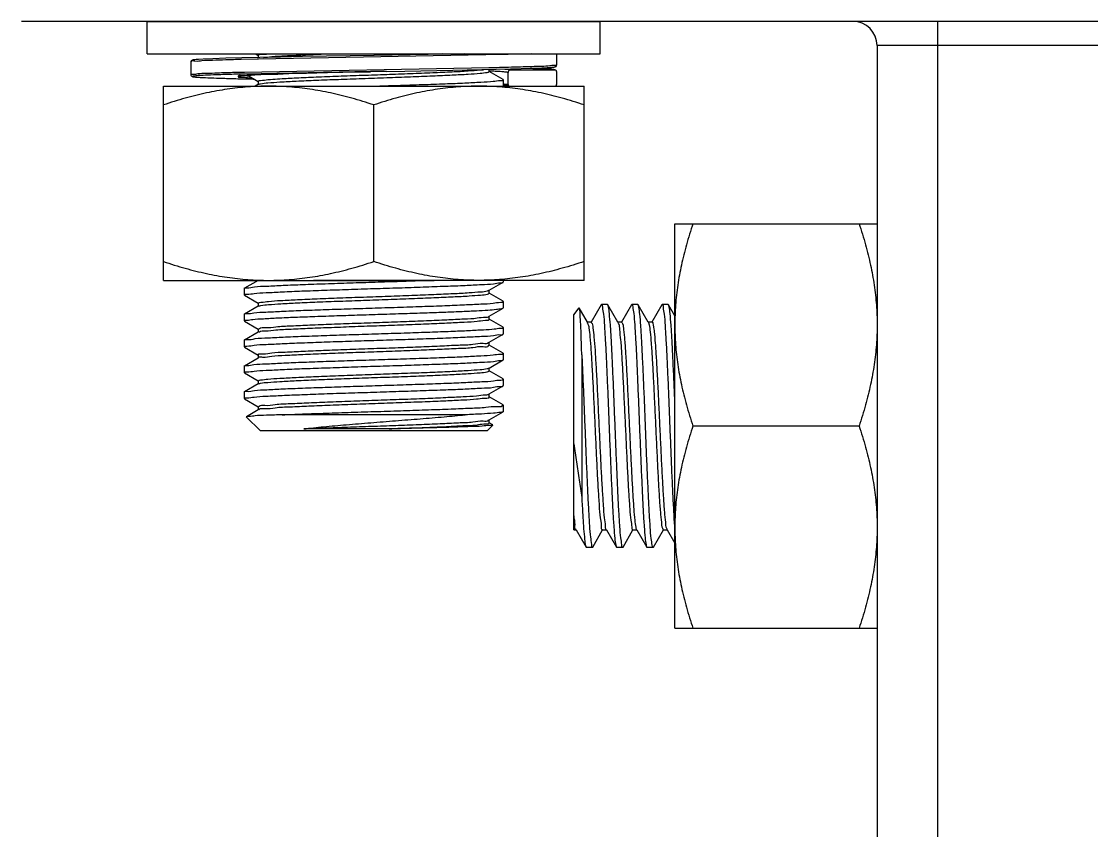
# Model space of a CAD drawing. Extents: x 69728788 to 150676229, y 20327566 to 43663798.
# Drawn here: x 75466053 to 75466299.9, y 20765298.9 to 20765485.5 of the extents above; entities that cross this region are included whole.
import ezdxf

# ---------------------------------------------------------------- set-up
doc = ezdxf.new("R2010")
doc.units = 0
doc.header["$LTSCALE"] = 1000
doc.header["$MEASUREMENT"] = 0
doc.layers.get('0').update_dxf_attribs({"linetype": 'CONTINUOUS'})
doc.layers.add('02___PRT_ALL_AXES', color=7, linetype='CONTINUOUS')
doc.layers.add('03___PRT_ALL_CURVES', color=7, linetype='CONTINUOUS')

msp = doc.modelspace()

# ---------------------------------------------------------------- linework, layer by layer
at = {"color": 0, "linetype": 'Continuous'}
for p, q in [((75466695.12, 20765485.54), (75466052.99, 20765485.54)), ((75466264.39, 20765112.2), (75466264.39, 20765485.54)), ((75466250.39, 20765479.94), (75466250.39, 20765117.8)), ((75466497.72, 20765479.94), (75466250.39, 20765479.94)), ((75466107.37, 20765476.83), (75466103.67, 20765476.74)), ((75466106.94, 20765478.07), (75466107.62, 20765477.67)), ((75466107.63, 20765476.83), (75466107.37, 20765476.83)), ((75466107.63, 20765477.7), (75466107.63, 20765477.2)), ((75466164.09, 20765477.88), (75466107.69, 20765476.84)), ((75466134.35, 20765477.7), (75466117.85, 20765477.41)), ((75466134.35, 20765477.7), (75466134.27, 20765477.7)), ((75466155.16, 20765478.07), (75466134.35, 20765477.7)), ((75466137.96, 20765477.78), (75466134.35, 20765477.7)), ((75466137, 20765477.76), (75466134.35, 20765477.7)), ((75466150.04, 20765478.07), (75466137, 20765477.76)), ((75466145.17, 20765477.95), (75466137.96, 20765477.78)), ((75466150.03, 20765478.07), (75466145.17, 20765477.95)), ((75466164.14, 20765477.88), (75466164.09, 20765477.88)), ((75466164.24, 20765477.89), (75466164.14, 20765477.88)), ((75466165.25, 20765477.91), (75466164.24, 20765477.89)), ((75466170.75, 20765478.07), (75466165.25, 20765477.91)), ((75466176.45, 20765478.07), (75466176.45, 20765475.46)), ((75466092.08, 20765476.2), (75466092.08, 20765473.22)), ((75466160.84, 20765474.82), (75466104.44, 20765473.78)), ((75466133.49, 20765473.95), (75466104.68, 20765473.4)), ((75466123.56, 20765473.71), (75466130.65, 20765473.88)), ((75466130.65, 20765473.88), (75466133.49, 20765473.94)), ((75466134.27, 20765473.96), (75466133.49, 20765473.94)), ((75466134.27, 20765473.96), (75466133.49, 20765473.95)), ((75466137.21, 20765474.01), (75466134.27, 20765473.96)), ((75466137.21, 20765474.01), (75466141.45, 20765474.09)), ((75466141.45, 20765474.09), (75466152.52, 20765474.28)), ((75466152.52, 20765474.28), (75466165.81, 20765474.57)), ((75466160.9, 20765474.82), (75466160.84, 20765474.82)), ((75466161.16, 20765474.83), (75466160.9, 20765474.82)), ((75466160.9, 20765473.96), (75466160.9, 20765474.45)), ((75466164.09, 20765472.15), (75466160.91, 20765473.98)), ((75466165.81, 20765474.57), (75466168.29, 20765474.64)), ((75466165.81, 20765474.34), (75466176.08, 20765474.34)), ((75466168.29, 20765474.64), (75466170.78, 20765474.72)), ((75466170.78, 20765474.72), (75466172.22, 20765474.77)), ((75466172.22, 20765474.77), (75466173.01, 20765474.81)), ((75466173.01, 20765474.81), (75466173.68, 20765474.84)), ((75466173.68, 20765474.84), (75466174.24, 20765474.87)), ((75466174.24, 20765474.87), (75466174.71, 20765474.9)), ((75466176.45, 20765473.96), (75466176.45, 20765473.97)), ((75466176.45, 20765473.96), (75466176.45, 20765470.98)), ((75466095.18, 20765472.58), (75466095.99, 20765472.55)), ((75466095.99, 20765472.55), (75466096.93, 20765472.51)), ((75466096.93, 20765472.51), (75466098.64, 20765472.45)), ((75466098.64, 20765472.45), (75466101.59, 20765472.36)), ((75466101.59, 20765472.36), (75466106.69, 20765472.24)), ((75466104.44, 20765473.78), (75466104.39, 20765473.77)), ((75466104.45, 20765473.4), (75466104.4, 20765473.4)), ((75466104.68, 20765473.4), (75466104.45, 20765473.4)), ((75466105.09, 20765473.11), (75466104.49, 20765473.01)), ((75466104.73, 20765473.09), (75466105.31, 20765473.12)), ((75466105.17, 20765473.12), (75466105.09, 20765473.11)), ((75466105.17, 20765473.11), (75466107.62, 20765471.7)), ((75466105.31, 20765473.12), (75466106, 20765473.16)), ((75466106, 20765473.16), (75466106.8, 20765473.2)), ((75466106.8, 20765473.2), (75466108.23, 20765473.26)), ((75466107.63, 20765471.72), (75466107.63, 20765471.03)), ((75466108.23, 20765473.26), (75466109.99, 20765473.33)), ((75466109.99, 20765473.33), (75466112.13, 20765473.4)), ((75466112.13, 20765473.4), (75466114.67, 20765473.48)), ((75466114.67, 20765473.48), (75466118.72, 20765473.59)), ((75466118.72, 20765473.59), (75466123.56, 20765473.71)), ((75466164.13, 20765472.1), (75466164.09, 20765472.15)), ((75466165.25, 20765470.98), (75466165.25, 20765473.78)), ((75466107.68, 20765471.03), (75466106.94, 20765470.6)), ((75466107.69, 20765471.02), (75466107.81, 20765471.07)), ((75466164.13, 20765470.82), (75466164.54, 20765470.79)), ((75466165.25, 20765470.98), (75466165.25, 20765470.96)), ((75466165.25, 20765470.96), (75466165.36, 20765470.71)), ((75466165.36, 20765470.71), (75466165.41, 20765470.67)), ((75466165.41, 20765470.67), (75466165.63, 20765470.6)), ((75466107.63, 20765425.8), (75466104.44, 20765423.96)), ((75466160.9, 20765423.5), (75466164.09, 20765425.35)), ((75466164.09, 20765425.35), (75466164.13, 20765425.4)), ((75466104.4, 20765423.91), (75466104.44, 20765423.96)), ((75466104.44, 20765422.36), (75466107.62, 20765420.52)), ((75466160.49, 20765423.37), (75466160.82, 20765423.51)), ((75466160.85, 20765423.47), (75466160.9, 20765423.5)), ((75466160.9, 20765422.79), (75466160.9, 20765423.47)), ((75466164.09, 20765420.97), (75466160.91, 20765422.81)), ((75466107.63, 20765419.83), (75466104.44, 20765417.99)), ((75466107.63, 20765420.55), (75466107.63, 20765419.86)), ((75466107.68, 20765419.86), (75466107.63, 20765419.83)), ((75466107.69, 20765419.85), (75466107.8, 20765419.9)), ((75466164.13, 20765420.92), (75466164.09, 20765420.97)), ((75466186.73, 20765420.14), (75466184.44, 20765416.18)), ((75466186.73, 20765420.14), (75466186.8, 20765420.2)), ((75466188.28, 20765420.14), (75466188.2, 20765420.2)), ((75466190.58, 20765416.16), (75466188.28, 20765420.14)), ((75466193.73, 20765420.14), (75466191.44, 20765416.18)), ((75466193.73, 20765420.14), (75466193.8, 20765420.2)), ((75466195.28, 20765420.14), (75466195.2, 20765420.2)), ((75466197.58, 20765416.16), (75466195.28, 20765420.14)), ((75466200.73, 20765420.14), (75466198.44, 20765416.18)), ((75466200.73, 20765420.14), (75466200.8, 20765420.2)), ((75466202.28, 20765420.14), (75466202.2, 20765420.2)), ((75466203.72, 20765417.65), (75466202.28, 20765420.14)), ((75466104.4, 20765417.93), (75466104.44, 20765417.99)), ((75466160.85, 20765417.5), (75466160.9, 20765417.53)), ((75466160.9, 20765417.53), (75466164.09, 20765419.37)), ((75466160.9, 20765416.81), (75466160.9, 20765417.5)), ((75466164.09, 20765419.37), (75466164.13, 20765419.43)), ((75466180.39, 20765417.87), (75466181.64, 20765419.44)), ((75466180.39, 20765368.24), (75466180.39, 20765417.87)), ((75466181.69, 20765419.43), (75466181.64, 20765419.44)), ((75466183.58, 20765416.16), (75466181.69, 20765419.43)), ((75466104.44, 20765416.39), (75466107.62, 20765414.55)), ((75466107.63, 20765414.57), (75466107.63, 20765413.88)), ((75466164.09, 20765415), (75466160.91, 20765416.83)), ((75466164.13, 20765414.95), (75466164.09, 20765415)), ((75466183.53, 20765416.01), (75466183.57, 20765415.94)), ((75466183.63, 20765416.08), (75466183.58, 20765416.16)), ((75466184.47, 20765416.16), (75466183.63, 20765416.16)), ((75466190.63, 20765416.08), (75466190.58, 20765416.16)), ((75466191.47, 20765416.16), (75466190.63, 20765416.16)), ((75466197.63, 20765416.08), (75466197.58, 20765416.16)), ((75466198.47, 20765416.16), (75466197.63, 20765416.16)), ((75466107.63, 20765413.86), (75466104.44, 20765412.01)), ((75466107.68, 20765413.88), (75466107.63, 20765413.86)), ((75466160.9, 20765411.56), (75466164.09, 20765413.4)), ((75466164.09, 20765413.4), (75466164.13, 20765413.45)), ((75466104.4, 20765411.96), (75466104.44, 20765412.01)), ((75466104.44, 20765410.41), (75466107.62, 20765408.58)), ((75466160.73, 20765411.48), (75466160.75, 20765411.55)), ((75466160.85, 20765411.53), (75466160.9, 20765411.56)), ((75466160.9, 20765410.84), (75466160.9, 20765411.53)), ((75466164.09, 20765409.03), (75466160.91, 20765410.86)), ((75466107.63, 20765407.88), (75466104.44, 20765406.04)), ((75466107.63, 20765408.6), (75466107.63, 20765407.91)), ((75466107.68, 20765407.91), (75466107.63, 20765407.88)), ((75466107.68, 20765407.91), (75466107.68, 20765407.97)), ((75466160.9, 20765405.58), (75466164.09, 20765407.43)), ((75466164.13, 20765408.97), (75466164.09, 20765409.03)), ((75466164.09, 20765407.43), (75466164.13, 20765407.48)), ((75466182.25, 20765408.65), (75466182.25, 20765375.74)), ((75466104.4, 20765405.99), (75466104.44, 20765406.04)), ((75466160.71, 20765405.53), (75466160.83, 20765405.58)), ((75466160.85, 20765405.55), (75466160.9, 20765405.58)), ((75466160.9, 20765404.87), (75466160.9, 20765405.55)), ((75466164.09, 20765403.05), (75466160.91, 20765404.89)), ((75466104.44, 20765404.44), (75466107.62, 20765402.6)), ((75466107.63, 20765402.63), (75466107.63, 20765401.94)), ((75466164.13, 20765403), (75466164.09, 20765403.05)), ((75466104.4, 20765400.01), (75466104.44, 20765400.07)), ((75466107.63, 20765401.91), (75466104.44, 20765400.07)), ((75466107.68, 20765401.94), (75466107.63, 20765401.91)), ((75466107.69, 20765401.92), (75466107.81, 20765401.97)), ((75466160.9, 20765399.61), (75466164.09, 20765401.45)), ((75466164.09, 20765401.45), (75466164.13, 20765401.51)), ((75466104.44, 20765398.47), (75466107.62, 20765396.63)), ((75466160.78, 20765399.48), (75466160.87, 20765399.59)), ((75466160.85, 20765399.58), (75466160.9, 20765399.61)), ((75466160.9, 20765398.89), (75466160.9, 20765399.58)), ((75466164.09, 20765397.08), (75466160.91, 20765398.91)), ((75466107.63, 20765395.94), (75466104.88, 20765394.35)), ((75466107.63, 20765396.65), (75466107.63, 20765395.96)), ((75466107.68, 20765395.96), (75466107.63, 20765395.94)), ((75466107.77, 20765395.92), (75466107.84, 20765396.02)), ((75466155.39, 20765394.79), (75466113.16, 20765394.79)), ((75466160.9, 20765393.64), (75466164.09, 20765395.48)), ((75466164.13, 20765397.03), (75466164.09, 20765397.08)), ((75466164.13, 20765395.53), (75466164.09, 20765395.48)), ((75466104.88, 20765394.35), (75466104.87, 20765394.31)), ((75466108.13, 20765391.05), (75466104.87, 20765394.31)), ((75466160.4, 20765391.05), (75466161.76, 20765392.42)), ((75466160.85, 20765393.61), (75466160.9, 20765393.64)), ((75466160.9, 20765392.92), (75466160.9, 20765393.61)), ((75466161.75, 20765392.46), (75466160.91, 20765392.94)), ((75466160.4, 20765391.05), (75466108.13, 20765391.05)), ((75466137.82, 20765391.55), (75466118.11, 20765391.55)), ((75466180.39, 20765368.24), (75466180.88, 20765368.24)), ((75466180.88, 20765368.32), (75466180.93, 20765368.24)), ((75466180.93, 20765368.24), (75466183.23, 20765364.27)), ((75466184.78, 20765364.27), (75466187.07, 20765368.22)), ((75466187.04, 20765368.24), (75466187.88, 20765368.24)), ((75466187.88, 20765368.32), (75466187.93, 20765368.24)), ((75466187.93, 20765368.24), (75466190.23, 20765364.27)), ((75466191.78, 20765364.27), (75466194.07, 20765368.22)), ((75466194.04, 20765368.24), (75466194.88, 20765368.24)), ((75466194.88, 20765368.32), (75466194.93, 20765368.24)), ((75466194.93, 20765368.24), (75466197.23, 20765364.27)), ((75466198.78, 20765364.27), (75466201.07, 20765368.22)), ((75466201.04, 20765368.24), (75466201.88, 20765368.24)), ((75466201.88, 20765368.32), (75466201.93, 20765368.24)), ((75466201.93, 20765368.24), (75466203.72, 20765365.14)), ((75466203.65, 20765368.86), (75466203.72, 20765368.06)), ((75466183.23, 20765364.27), (75466183.3, 20765364.2)), ((75466184.7, 20765364.2), (75466184.78, 20765364.27)), ((75466190.23, 20765364.27), (75466190.3, 20765364.2)), ((75466191.78, 20765364.27), (75466191.7, 20765364.2)), ((75466197.23, 20765364.27), (75466197.3, 20765364.2)), ((75466198.78, 20765364.27), (75466198.7, 20765364.2))]:
    msp.add_line(p, q, dxfattribs=at)
for points in [[(75466108.02, 20765477.21), (75466103.8, 20765477.11), (75466100.15, 20765477.02), (75466097.15, 20765476.92), (75466094.89, 20765476.82), (75466093.82, 20765476.76), (75466093.29, 20765476.72), (75466092.97, 20765476.69), (75466092.76, 20765476.67), (75466092.62, 20765476.64), (75466092.51, 20765476.62), (75466092.43, 20765476.6), (75466092.35, 20765476.58), (75466092.27, 20765476.54), (75466092.16, 20765476.44), (75466092.08, 20765476.23), (75466092.08, 20765476.2)], [(75466117.85, 20765477.41), (75466112.74, 20765477.31), (75466108.02, 20765477.21)], [(75466175.83, 20765474.42), (75466175.27, 20765474.48), (75466174.3, 20765474.54), (75466172.56, 20765474.63), (75466170.45, 20765474.71)], [(75466174.71, 20765474.9), (75466174.91, 20765474.91), (75466175.09, 20765474.93), (75466175.26, 20765474.94), (75466175.41, 20765474.95), (75466175.54, 20765474.97), (75466175.66, 20765474.98), (75466175.77, 20765474.99), (75466175.86, 20765475), (75466175.95, 20765475.02), (75466176.02, 20765475.03), (75466176.09, 20765475.05), (75466176.15, 20765475.07), (75466176.22, 20765475.1), (75466176.31, 20765475.15), (75466176.42, 20765475.31), (75466176.45, 20765475.44)], [(75466092.08, 20765473.22), (75466092.08, 20765473.16), (75466092.18, 20765472.96), (75466092.28, 20765472.87), (75466092.36, 20765472.84), (75466092.42, 20765472.81), (75466092.49, 20765472.8), (75466092.56, 20765472.78), (75466092.65, 20765472.77), (75466092.74, 20765472.75), (75466092.85, 20765472.74), (75466092.98, 20765472.73), (75466093.12, 20765472.71), (75466093.29, 20765472.7), (75466093.48, 20765472.68), (75466093.7, 20765472.67), (75466093.94, 20765472.65), (75466094.21, 20765472.63), (75466094.5, 20765472.62), (75466095.18, 20765472.58)], [(75466103.1, 20765472.91), (75466103.1, 20765472.91), (75466103.13, 20765472.92), (75466103.18, 20765472.93), (75466103.25, 20765472.94), (75466103.33, 20765472.96), (75466103.44, 20765472.97), (75466103.56, 20765472.99), (75466103.71, 20765473), (75466103.87, 20765473.02), (75466104.05, 20765473.03), (75466104.26, 20765473.05), (75466104.48, 20765473.07), (75466104.73, 20765473.09)], [(75466164.54, 20765470.79), (75466164.71, 20765470.77), (75466164.87, 20765470.76), (75466165, 20765470.74), (75466165.12, 20765470.73), (75466165.22, 20765470.71), (75466165.31, 20765470.7), (75466165.37, 20765470.69)]]:
    msp.add_lwpolyline(points, dxfattribs=at)
msp.add_arc((75466244.79, 20765479.94), 5.6, 0, 90, dxfattribs=at)
for points, start_tangent, end_tangent in [([(75466103.67, 20765476.74), (75466100.16, 20765476.65), (75466097.04, 20765476.55), (75466094.63, 20765476.45), (75466093.01, 20765476.35), (75466092.18, 20765476.25), (75466092.18, 20765476.2)], (-0.999753, -0.022244), (-0.014583, -0.999894)), ([(75466107.69, 20765477.74), (75466107.68, 20765477.75), (75466108.63, 20765477.96), (75466109.8, 20765478.04)], (-0.580061, 0.814573), (0.993596, 0.112994)), ([(75466107.66, 20765476.84), (75466107.63, 20765476.83)], (-0.999751, -0.02232), (-0.99975, -0.022351)), ([(75466107.69, 20765476.84), (75466107.66, 20765476.84)], (-0.999751, -0.022298), (-0.999751, -0.02232)), ([(75466108.82, 20765477.22), (75466110.72, 20765477.41), (75466113.86, 20765477.61), (75466117.92, 20765477.81), (75466122.71, 20765478.02), (75466124.12, 20765478.07)], (0.998972, 0.045339), (0.999262, 0.038405)), ([(75466133.49, 20765473.94), (75466133.05, 20765473.93), (75466129.85, 20765473.86), (75466126.58, 20765473.79), (75466123.24, 20765473.71), (75466119.81, 20765473.62), (75466116.37, 20765473.53), (75466112.93, 20765473.43), (75466109.77, 20765473.32), (75466107.12, 20765473.22), (75466105.17, 20765473.12)], (-0.999741, -0.022737), (-0.990934, -0.134352)), ([(75466107.81, 20765471.07), (75466108.16, 20765471.16), (75466109.85, 20765471.37), (75466112.64, 20765471.57), (75466116.4, 20765471.77), (75466120.95, 20765471.97), (75466126.1, 20765472.17), (75466131.61, 20765472.37), (75466137.25, 20765472.58), (75466142.75, 20765472.78), (75466147.87, 20765472.98), (75466152.38, 20765473.18), (75466156.08, 20765473.38), (75466158.81, 20765473.58), (75466160.43, 20765473.78), (75466160.88, 20765473.97)], (0.943848, 0.33038), (0.613481, 0.789709)), ([(75466110.43, 20765472.15), (75466112.64, 20765472.31), (75466116.4, 20765472.52), (75466120.95, 20765472.72), (75466126.1, 20765472.92), (75466131.61, 20765473.12), (75466137.25, 20765473.32), (75466142.75, 20765473.52), (75466147.87, 20765473.72), (75466152.38, 20765473.93), (75466156.08, 20765474.13), (75466158.81, 20765474.33), (75466159.59, 20765474.37)], (0.997868, 0.065264), (0.995147, 0.098398)), ([(75466160.87, 20765474.16), (75466160.9, 20765474.16)], (0.998993, -0.044859), (0.998988, -0.044985)), ([(75466160.9, 20765474.16), (75466160.91, 20765474.16)], (0.998988, -0.044986), (0.998986, -0.04503)), ([(75466160.91, 20765474.16), (75466162.28, 20765474.09), (75466163.4, 20765474.02), (75466164.19, 20765473.96), (75466164.72, 20765473.91), (75466165.04, 20765473.86), (75466165.2, 20765473.82), (75466165.25, 20765473.78)], (0.998986, -0.045029), (0.000052, -1)), ([(75466176.45, 20765475.46), (75466176.05, 20765475.36), (75466174.86, 20765475.26), (75466173, 20765475.16), (75466170.71, 20765475.08), (75466168.11, 20765475), (75466165.36, 20765474.93), (75466162.53, 20765474.86), (75466161.16, 20765474.83)], (-0.000812, -1), (-0.999759, -0.021948)), ([(75466164.52, 20765474.54), (75466164.73, 20765474.52), (75466165.27, 20765474.47), (75466165.59, 20765474.42), (75466165.76, 20765474.38), (75466165.81, 20765474.34)], (0.996851, -0.079298), (0.000108, -1)), ([(75466165.81, 20765474.34), (75466165.64, 20765474.31), (75466165.48, 20765474.23), (75466165.36, 20765474.1), (75466165.28, 20765473.95), (75466165.25, 20765473.78)], (-1, 0.000001), (0, -1)), ([(75466170.46, 20765474.71), (75466172.54, 20765474.63), (75466174.46, 20765474.53), (75466175.67, 20765474.44), (75466176.08, 20765474.34)], (0.999134, -0.041598), (0.00163, -0.999999)), ([(75466176.45, 20765473.97), (75466176.42, 20765474.1), (75466176.34, 20765474.23), (75466176.22, 20765474.31), (75466176.08, 20765474.34)], (-0.022015, 0.999758), (-1, 0.000012)), ([(75466104.39, 20765473.77), (75466101.68, 20765473.71), (75466098.29, 20765473.61), (75466095.61, 20765473.51), (75466093.65, 20765473.41), (75466092.47, 20765473.31), (75466092.08, 20765473.22)], (-0.999719, -0.023686), (-0.185176, -0.982705)), ([(75466104.4, 20765473.4), (75466101.97, 20765473.33), (75466098.61, 20765473.23), (75466095.95, 20765473.14), (75466094.01, 20765473.04), (75466092.84, 20765472.94), (75466092.45, 20765472.84), (75466092.86, 20765472.74), (75466094.04, 20765472.64), (75466096, 20765472.55), (75466098.67, 20765472.45), (75466102.01, 20765472.35), (75466105.73, 20765472.26), (75466106.69, 20765472.24)], (-0.999709, -0.024139), (0.999744, -0.022638)), ([(75466104.49, 20765473.01), (75466103.7, 20765473), (75466103, 20765472.9), (75466102.99, 20765472.79), (75466103.68, 20765472.68), (75466105.05, 20765472.58), (75466106.21, 20765472.49)], (-0.991548, -0.129742), (0.99958, -0.028996)), ([(75466104.19, 20765473.07), (75466105.39, 20765472.95), (75466105.46, 20765472.94)], (0.997933, 0.064259), (0.990272, -0.139145)), ([(75466107.64, 20765471.72), (75466108.16, 20765471.91), (75466109.85, 20765472.11), (75466110.43, 20765472.15)], (0.48086, 0.876797), (0.997868, 0.065264)), ([(75466134.27, 20765470.6), (75466139.75, 20765470.78), (75466145.47, 20765470.97), (75466150.74, 20765471.16), (75466155.29, 20765471.34), (75466159, 20765471.53), (75466161.82, 20765471.72), (75466163.56, 20765471.91), (75466164.13, 20765472.09)], (0.999492, 0.031868), (0.050502, 0.998724)), ([(75466164.13, 20765472.09), (75466164.13, 20765472.1)], (0.050503, 0.998724), (0, 1)), ([(75466164.13, 20765471.15), (75466164.91, 20765471.08), (75466165.25, 20765470.98)], (0.986244, -0.165296), (0.000736, -1)), ([(75466176.08, 20765470.6), (75466176.22, 20765470.63), (75466176.34, 20765470.71), (75466176.42, 20765470.83), (75466176.45, 20765470.98)], (1, 0.000009), (0, 1)), ([(75466104.4, 20765422.42), (75466104.97, 20765422.6), (75466106.67, 20765422.79), (75466109.43, 20765422.97), (75466113.15, 20765423.16), (75466117.67, 20765423.35), (75466122.84, 20765423.53), (75466128.44, 20765423.72), (75466134.27, 20765423.91), (75466140.09, 20765424.09), (75466145.69, 20765424.28), (75466150.86, 20765424.47), (75466155.38, 20765424.65), (75466159.1, 20765424.84), (75466161.86, 20765425.03), (75466163.56, 20765425.21), (75466164.12, 20765425.33)], (0.050562, 0.998721), (0.439744, 0.898123)), ([(75466104.4, 20765422.41), (75466104.4, 20765422.42)], (0, 1), (0.050563, 0.998721)), ([(75466107.63, 20765420.55), (75466108.23, 20765420.75), (75466109.99, 20765420.95), (75466112.84, 20765421.15), (75466116.64, 20765421.35), (75466121.24, 20765421.55), (75466126.42, 20765421.76), (75466131.94, 20765421.96), (75466137.58, 20765422.16), (75466143.06, 20765422.36), (75466148.15, 20765422.56), (75466152.62, 20765422.76), (75466156.27, 20765422.96), (75466158.93, 20765423.17), (75466160.49, 20765423.37)], (-0.000602, 1), (0.941401, 0.337289)), ([(75466107.8, 20765419.9), (75466108.23, 20765420), (75466109.99, 20765420.2), (75466112.84, 20765420.4), (75466116.64, 20765420.61), (75466121.24, 20765420.81), (75466126.42, 20765421.01), (75466131.94, 20765421.21), (75466137.58, 20765421.41), (75466143.06, 20765421.61), (75466148.15, 20765421.81), (75466152.62, 20765422.02), (75466156.27, 20765422.22), (75466158.93, 20765422.42), (75466160.49, 20765422.62), (75466160.87, 20765422.81)], (0.952949, 0.303131), (0.642644, 0.766165)), ([(75466104.41, 20765418), (75466104.96, 20765418.12), (75466106.63, 20765418.3), (75466109.34, 20765418.49), (75466112.99, 20765418.67), (75466117.45, 20765418.86), (75466122.61, 20765419.05), (75466128.16, 20765419.23), (75466133.9, 20765419.41), (75466139.72, 20765419.6), (75466145.43, 20765419.79), (75466150.69, 20765419.98), (75466155.21, 20765420.17), (75466158.96, 20765420.35), (75466161.8, 20765420.54), (75466163.56, 20765420.73), (75466164.13, 20765420.91)], (0.44984, 0.893109), (0.050197, 0.998739)), ([(75466164.13, 20765420.91), (75466164.13, 20765420.92)], (0.050198, 0.998739), (0, 1)), ([(75466186.8, 20765420.2), (75466186.81, 20765420.2), (75466187.03, 20765419.62), (75466187.25, 20765418.01), (75466187.47, 20765415.4), (75466187.68, 20765411.92), (75466187.9, 20765407.68), (75466188.12, 20765402.82), (75466188.34, 20765397.61), (75466188.55, 20765392.2)], (0.933337, 0.359002), (0.039757, -0.999209)), ([(75466189.95, 20765392.2), (75466189.73, 20765397.66), (75466189.51, 20765402.99), (75466189.29, 20765407.87), (75466189.08, 20765412.06), (75466188.86, 20765415.53), (75466188.63, 20765418.14), (75466188.41, 20765419.72), (75466188.26, 20765420.13)], (-0.039757, 0.999209), (-0.489832, 0.871817)), ([(75466193.8, 20765420.2), (75466194.01, 20765419.72), (75466194.23, 20765418.14), (75466194.46, 20765415.53), (75466194.68, 20765412.06), (75466194.89, 20765407.87), (75466195.11, 20765402.99), (75466195.33, 20765397.66), (75466195.55, 20765392.2)], (0.933344, -0.358982), (0.039757, -0.999209)), ([(75466196.95, 20765392.2), (75466196.74, 20765397.61), (75466196.52, 20765402.84), (75466196.3, 20765407.71), (75466196.08, 20765411.95), (75466195.86, 20765415.42), (75466195.65, 20765418.02), (75466195.43, 20765419.63), (75466195.28, 20765420.14)], (-0.039757, 0.999209), (-0.472755, 0.881194)), ([(75466200.8, 20765420.2), (75466200.81, 20765420.2), (75466201.03, 20765419.63), (75466201.25, 20765418.02), (75466201.46, 20765415.42), (75466201.68, 20765411.95), (75466201.9, 20765407.71), (75466202.12, 20765402.84), (75466202.34, 20765397.61), (75466202.55, 20765392.2)], (0.95085, 0.309652), (0.039757, -0.999209)), ([(75466203.72, 20765398.01), (75466203.51, 20765402.97), (75466203.29, 20765407.84), (75466203.08, 20765412.03), (75466202.86, 20765415.5), (75466202.64, 20765418.12), (75466202.41, 20765419.71), (75466202.27, 20765420.13)], (-0.040733, 0.99917), (-0.48609, 0.873909)), ([(75466104.4, 20765416.45), (75466104.9, 20765416.61), (75466106.38, 20765416.79), (75466108.8, 20765416.96), (75466112.07, 20765417.14), (75466116.08, 20765417.31), (75466120.71, 20765417.48), (75466125.78, 20765417.66), (75466131.14, 20765417.83), (75466136.61, 20765418.01), (75466142, 20765418.18)], (0.05872, 0.998275), (0.999457, 0.032936)), ([(75466141.16, 20765416.32), (75466146.42, 20765416.52), (75466151.13, 20765416.72), (75466155.09, 20765416.92), (75466158.12, 20765417.12), (75466160.08, 20765417.32), (75466160.88, 20765417.48)], (0.999318, 0.036929), (0.631336, 0.77551)), ([(75466142, 20765418.18), (75466146.59, 20765418.34), (75466150.86, 20765418.49), (75466154.68, 20765418.65), (75466157.96, 20765418.8), (75466160.61, 20765418.96), (75466162.55, 20765419.12), (75466163.73, 20765419.27), (75466164.11, 20765419.36)], (0.999457, 0.032936), (0.630908, 0.775858)), ([(75466182.25, 20765408.65), (75466182.13, 20765412.53), (75466182.01, 20765415.64), (75466181.88, 20765417.87), (75466181.76, 20765419.14), (75466181.65, 20765419.41)], (-0.029159, 0.999575), (-0.544269, 0.838911)), ([(75466104.4, 20765416.44), (75466104.4, 20765416.45)], (0, 1), (0.05872, 0.998275)), ([(75466107.72, 20765414.52), (75466107.88, 20765414.7), (75466109.24, 20765414.9), (75466111.71, 20765415.11), (75466115.2, 20765415.31), (75466119.54, 20765415.51), (75466124.54, 20765415.71), (75466129.97, 20765415.91), (75466135.59, 20765416.11), (75466141.16, 20765416.32)], (0.491794, 0.870711), (0.999318, 0.036929)), ([(75466107.75, 20765413.83), (75466107.88, 20765413.96), (75466109.24, 20765414.16), (75466111.71, 20765414.36), (75466115.2, 20765414.56), (75466119.54, 20765414.76), (75466124.54, 20765414.96), (75466129.97, 20765415.17), (75466135.59, 20765415.37), (75466141.16, 20765415.57)], (0.623148, 0.782104), (0.999318, 0.036929)), ([(75466141.16, 20765415.57), (75466146.42, 20765415.77), (75466151.13, 20765415.97), (75466155.09, 20765416.17), (75466158.12, 20765416.37), (75466160.08, 20765416.58), (75466160.88, 20765416.78), (75466160.87, 20765416.79)], (0.999318, 0.036929), (-0.642637, 0.766171)), ([(75466142, 20765413.7), (75466147.23, 20765413.88), (75466152.05, 20765414.06), (75466156.2, 20765414.24), (75466159.58, 20765414.41), (75466162.08, 20765414.59), (75466163.61, 20765414.77), (75466164.13, 20765414.94)], (0.999457, 0.032936), (0.056644, 0.998394)), ([(75466164.13, 20765414.94), (75466164.13, 20765414.95)], (0.056644, 0.998394), (0, 1)), ([(75466183.57, 20765415.94), (75466183.9, 20765414.87), (75466184.14, 20765412.74), (75466184.38, 20765409.69), (75466184.61, 20765405.87), (75466184.85, 20765401.44), (75466185.08, 20765396.6), (75466185.32, 20765391.57), (75466185.55, 20765386.56), (75466185.79, 20765381.81), (75466186.02, 20765377.51), (75466186.26, 20765373.87), (75466186.49, 20765371.04), (75466186.73, 20765369.16), (75466186.96, 20765368.3), (75466187, 20765368.31)], (0.475687, -0.879614), (0.880301, 0.474416)), ([(75466184.41, 20765416.05), (75466184.84, 20765414.87), (75466185.07, 20765412.74), (75466185.31, 20765409.69), (75466185.54, 20765405.87), (75466185.78, 20765401.44), (75466186.01, 20765396.6), (75466186.25, 20765391.57), (75466186.48, 20765386.56), (75466186.72, 20765381.81), (75466186.96, 20765377.51), (75466187.19, 20765373.87), (75466187.43, 20765371.04), (75466187.66, 20765369.16), (75466187.74, 20765368.42)], (0.872469, -0.48867), (0.327816, -0.944742)), ([(75466190.59, 20765416.05), (75466190.73, 20765415.81)], (0.596616, -0.802527), (0.427002, -0.904251)), ([(75466190.73, 20765415.81), (75466190.96, 20765414.43), (75466191.2, 20765412.06), (75466191.43, 20765408.8), (75466191.67, 20765404.81), (75466191.9, 20765400.26), (75466192.14, 20765395.36), (75466192.38, 20765390.31), (75466192.61, 20765385.34), (75466192.85, 20765380.68), (75466193.08, 20765376.53), (75466193.32, 20765373.08), (75466193.55, 20765370.48), (75466193.79, 20765368.84), (75466194.02, 20765368.25), (75466194.03, 20765368.25)], (0.427002, -0.904251), (0.915311, 0.402748)), ([(75466191.45, 20765416.13), (75466191.66, 20765415.81), (75466191.9, 20765414.43), (75466192.13, 20765412.06), (75466192.37, 20765408.8), (75466192.6, 20765404.81), (75466192.84, 20765400.26), (75466193.07, 20765395.36), (75466193.31, 20765390.31), (75466193.54, 20765385.34), (75466193.78, 20765380.68), (75466194.01, 20765376.53), (75466194.25, 20765373.08), (75466194.48, 20765370.48), (75466194.72, 20765368.84), (75466194.81, 20765368.48)], (0.826116, -0.563501), (0.291356, -0.956615)), ([(75466197.63, 20765416.09), (75466197.7, 20765415.92)], (0.474517, -0.880247), (0.291356, -0.956615)), ([(75466197.7, 20765415.92), (75466197.79, 20765415.56), (75466198.02, 20765413.92), (75466198.26, 20765411.32), (75466198.49, 20765407.87), (75466198.73, 20765403.72), (75466198.96, 20765399.06), (75466199.2, 20765394.1), (75466199.43, 20765389.05), (75466199.67, 20765384.14), (75466199.9, 20765379.59), (75466200.14, 20765375.6), (75466200.38, 20765372.35), (75466200.61, 20765369.98), (75466200.85, 20765368.6), (75466201.06, 20765368.27)], (0.291356, -0.956615), (0.826116, -0.563501)), ([(75466198.47, 20765416.15), (75466198.48, 20765416.16), (75466198.72, 20765415.56), (75466198.96, 20765413.92), (75466199.19, 20765411.32), (75466199.43, 20765407.87), (75466199.66, 20765403.72), (75466199.9, 20765399.06), (75466200.13, 20765394.1), (75466200.37, 20765389.05), (75466200.6, 20765384.14), (75466200.84, 20765379.59), (75466201.07, 20765375.6), (75466201.31, 20765372.35), (75466201.54, 20765369.98), (75466201.78, 20765368.6)], (0.915311, 0.402748), (0.427002, -0.904251)), ([(75466104.4, 20765410.48), (75466104.97, 20765410.65), (75466106.67, 20765410.84), (75466109.43, 20765411.03), (75466113.15, 20765411.21), (75466117.67, 20765411.4), (75466122.84, 20765411.59), (75466128.44, 20765411.77), (75466134.27, 20765411.96), (75466140.09, 20765412.15), (75466145.69, 20765412.33), (75466150.86, 20765412.52), (75466155.38, 20765412.71), (75466159.1, 20765412.89), (75466161.86, 20765413.08), (75466163.56, 20765413.27), (75466164.12, 20765413.39)], (0.050562, 0.998721), (0.439744, 0.898123)), ([(75466104.41, 20765412.03), (75466105.02, 20765412.15), (75466106.89, 20765412.35), (75466109.92, 20765412.55), (75466113.89, 20765412.74), (75466118.66, 20765412.93), (75466124.16, 20765413.12), (75466130.09, 20765413.32), (75466136.09, 20765413.51), (75466142, 20765413.7)], (0.402552, 0.915397), (0.999457, 0.032936)), ([(75466104.4, 20765410.47), (75466104.4, 20765410.48)], (0, 1), (0.050563, 0.998721)), ([(75466107.69, 20765408.64), (75466107.68, 20765408.66), (75466108.63, 20765408.86), (75466110.72, 20765409.06), (75466113.86, 20765409.26), (75466117.92, 20765409.46), (75466122.71, 20765409.67), (75466128.02, 20765409.87), (75466133.6, 20765410.07), (75466139.22, 20765410.27), (75466144.61, 20765410.47), (75466149.54, 20765410.67), (75466153.79, 20765410.88), (75466157.16, 20765411.08), (75466159.51, 20765411.28), (75466160.73, 20765411.48)], (-0.580286, 0.814413), (0.375024, 0.927015)), ([(75466107.68, 20765407.97), (75466108.63, 20765408.11), (75466110.72, 20765408.32), (75466113.86, 20765408.52), (75466117.92, 20765408.72), (75466122.71, 20765408.92), (75466128.02, 20765409.12), (75466133.6, 20765409.32), (75466139.22, 20765409.52), (75466144.61, 20765409.73), (75466149.54, 20765409.93), (75466153.79, 20765410.13), (75466157.16, 20765410.33), (75466159.51, 20765410.53), (75466160.73, 20765410.73), (75466160.76, 20765410.86)], (0.394986, 0.918687), (0.127461, 0.991844)), ([(75466104.4, 20765404.5), (75466104.97, 20765404.68), (75466106.67, 20765404.87), (75466109.43, 20765405.05), (75466113.15, 20765405.24), (75466117.67, 20765405.43), (75466122.84, 20765405.61), (75466128.44, 20765405.8), (75466134.27, 20765405.99), (75466140.09, 20765406.17), (75466145.69, 20765406.36), (75466150.86, 20765406.55), (75466155.38, 20765406.73), (75466159.1, 20765406.92), (75466161.86, 20765407.11), (75466163.56, 20765407.29), (75466164.12, 20765407.41)], (0.050562, 0.998721), (0.439744, 0.898123)), ([(75466104.41, 20765406.05), (75466104.96, 20765406.17), (75466106.63, 20765406.36), (75466109.33, 20765406.54), (75466112.98, 20765406.73), (75466117.45, 20765406.91), (75466122.6, 20765407.1), (75466128.16, 20765407.28), (75466133.89, 20765407.47), (75466139.71, 20765407.65), (75466145.42, 20765407.84), (75466150.69, 20765408.03), (75466155.22, 20765408.22), (75466158.96, 20765408.41), (75466161.81, 20765408.6), (75466163.56, 20765408.79), (75466164.13, 20765408.96)], (0.449883, 0.893087), (0.050246, 0.998737)), ([(75466164.13, 20765408.96), (75466164.13, 20765408.97)], (0.050245, 0.998737), (0, 1)), ([(75466182.25, 20765408.65), (75466182.47, 20765403.87), (75466182.7, 20765398.62), (75466182.92, 20765393.13), (75466183.14, 20765387.59), (75466183.36, 20765382.24), (75466183.58, 20765377.28), (75466183.8, 20765372.9), (75466184.02, 20765369.28), (75466184.24, 20765366.56), (75466184.46, 20765364.85), (75466184.69, 20765364.21), (75466184.7, 20765364.21)], (0.049111, -0.998793), (0.866249, 0.499612)), ([(75466107.64, 20765402.62), (75466108.16, 20765402.82), (75466109.85, 20765403.02), (75466112.64, 20765403.22), (75466116.39, 20765403.42), (75466120.95, 20765403.62), (75466126.1, 20765403.82), (75466131.61, 20765404.02), (75466137.25, 20765404.23), (75466142.75, 20765404.43), (75466147.87, 20765404.63), (75466152.38, 20765404.83), (75466156.08, 20765405.03), (75466158.81, 20765405.23), (75466160.43, 20765405.44), (75466160.71, 20765405.53)], (0.481675, 0.87635), (0.930204, 0.367043)), ([(75466107.81, 20765401.97), (75466108.16, 20765402.07), (75466109.85, 20765402.27), (75466112.64, 20765402.47), (75466116.39, 20765402.67), (75466120.95, 20765402.88), (75466126.1, 20765403.08), (75466131.61, 20765403.28), (75466137.25, 20765403.48), (75466142.75, 20765403.68), (75466147.87, 20765403.88), (75466152.38, 20765404.08), (75466156.08, 20765404.29), (75466158.81, 20765404.49), (75466160.43, 20765404.69), (75466160.88, 20765404.88)], (0.94381, 0.330487), (0.61327, 0.789874)), ([(75466104.4, 20765404.49), (75466104.4, 20765404.5)], (0, 1), (0.050563, 0.998721)), ([(75466104.41, 20765400.08), (75466104.98, 20765400.2), (75466106.73, 20765400.39), (75466109.58, 20765400.58), (75466113.33, 20765400.77), (75466117.85, 20765400.95), (75466123.09, 20765401.14), (75466128.8, 20765401.33), (75466134.62, 20765401.52), (75466140.36, 20765401.7), (75466145.9, 20765401.89), (75466151.05, 20765402.07), (75466155.53, 20765402.26), (75466159.19, 20765402.44), (75466161.9, 20765402.63), (75466163.57, 20765402.81), (75466164.13, 20765402.99)], (0.43573, 0.900078), (0.051676, 0.998664)), ([(75466164.13, 20765402.99), (75466164.13, 20765403)], (0.051676, 0.998664), (0, 1)), ([(75466104.4, 20765398.53), (75466104.97, 20765398.71), (75466106.67, 20765398.89), (75466109.43, 20765399.08), (75466113.15, 20765399.27), (75466117.67, 20765399.45), (75466122.84, 20765399.64), (75466128.44, 20765399.83), (75466134.27, 20765400.01), (75466140.09, 20765400.2), (75466145.69, 20765400.39), (75466150.86, 20765400.57), (75466155.38, 20765400.76), (75466159.1, 20765400.95), (75466161.86, 20765401.13), (75466163.56, 20765401.32), (75466164.12, 20765401.44)], (0.050562, 0.998721), (0.439744, 0.898123)), ([(75466104.4, 20765398.52), (75466104.4, 20765398.53)], (0, 1), (0.050563, 0.998721)), ([(75466107.75, 20765396.61), (75466107.84, 20765396.77), (75466109.13, 20765396.97), (75466111.54, 20765397.17), (75466114.97, 20765397.38), (75466119.26, 20765397.58), (75466124.23, 20765397.78), (75466129.64, 20765397.98), (75466135.26, 20765398.18), (75466140.84, 20765398.38), (75466146.12, 20765398.58), (75466150.87, 20765398.79), (75466154.88, 20765398.99), (75466157.97, 20765399.19), (75466159.99, 20765399.39), (75466160.78, 20765399.48)], (0.345177, 0.938538), (0.94902, 0.315215)), ([(75466107.84, 20765396.02), (75466109.13, 20765396.23), (75466111.54, 20765396.43), (75466114.97, 20765396.63), (75466119.26, 20765396.83), (75466124.23, 20765397.03), (75466129.64, 20765397.23), (75466135.26, 20765397.44), (75466140.84, 20765397.64), (75466146.12, 20765397.84), (75466150.87, 20765398.04), (75466154.88, 20765398.24), (75466157.97, 20765398.44), (75466159.99, 20765398.64), (75466160.87, 20765398.85), (75466160.86, 20765398.86)], (0.621634, 0.783308), (-0.628386, 0.777902)), ([(75466113.16, 20765394.79), (75466109.54, 20765394.67), (75466106.89, 20765394.55), (75466105.32, 20765394.43), (75466104.86, 20765394.33)], (-0.999576, -0.029101), (0.572034, -0.82023)), ([(75466113.16, 20765394.79), (75466117.86, 20765394.98), (75466123.25, 20765395.17), (75466129.09, 20765395.37), (75466135.14, 20765395.56), (75466141.16, 20765395.75), (75466146.9, 20765395.95), (75466152.11, 20765396.14), (75466156.58, 20765396.34), (75466160.13, 20765396.53), (75466162.62, 20765396.72), (75466163.93, 20765396.92), (75466164.01, 20765397.07)], (0.998989, 0.04495), (0.304567, 0.952491)), ([(75466118.11, 20765391.55), (75466122.68, 20765392.03), (75466127.94, 20765392.5), (75466133.58, 20765392.96), (75466139.3, 20765393.42), (75466145, 20765393.87), (75466150.48, 20765394.33), (75466155.39, 20765394.79)], (0.993618, 0.112801), (0.995127, 0.098603)), ([(75466164.08, 20765395.49), (75466163.56, 20765395.35), (75466161.86, 20765395.16), (75466159.11, 20765394.97), (75466155.39, 20765394.79)], (-0.884368, -0.466791), (-0.998987, -0.044991)), ([(75466118.11, 20765391.55), (75466122.9, 20765391.75), (75466128.19, 20765391.95), (75466133.75, 20765392.15), (75466139.33, 20765392.35), (75466144.69, 20765392.56), (75466149.58, 20765392.76), (75466153.8, 20765392.96), (75466157.16, 20765393.16), (75466159.5, 20765393.36), (75466160.72, 20765393.56), (75466160.76, 20765393.64)], (0.998994, 0.044847), (0.3027, 0.953086)), ([(75466137.82, 20765391.55), (75466143.01, 20765391.74), (75466147.84, 20765391.93), (75466152.13, 20765392.13), (75466155.71, 20765392.32), (75466158.43, 20765392.51), (75466160.17, 20765392.7), (75466160.88, 20765392.89), (75466160.88, 20765392.9)], (0.999352, 0.035994), (-0.626426, 0.779481)), ([(75466161.76, 20765392.42), (75466161.07, 20765392.3), (75466159.28, 20765392.17), (75466156.46, 20765392.05), (75466152.74, 20765391.93), (75466148.24, 20765391.8), (75466143.16, 20765391.68), (75466137.82, 20765391.55)], (-0.707102, -0.707111), (-0.999741, -0.022759)), ([(75466188.55, 20765392.2), (75466188.77, 20765386.75), (75466188.99, 20765381.42), (75466189.21, 20765376.55), (75466189.43, 20765372.36), (75466189.65, 20765368.89), (75466189.87, 20765366.27), (75466190.1, 20765364.69), (75466190.24, 20765364.28)], (0.039757, -0.999209), (0.487768, -0.872973)), ([(75466191.7, 20765364.2), (75466191.69, 20765364.2), (75466191.48, 20765364.78), (75466191.26, 20765366.39), (75466191.04, 20765368.99), (75466190.82, 20765372.47), (75466190.61, 20765376.71), (75466190.39, 20765381.57), (75466190.17, 20765386.79), (75466189.95, 20765392.2)], (-0.942585, -0.333967), (-0.039757, 0.999209)), ([(75466195.55, 20765392.2), (75466195.77, 20765386.79), (75466195.99, 20765381.57), (75466196.21, 20765376.71), (75466196.42, 20765372.47), (75466196.64, 20765368.99), (75466196.86, 20765366.39), (75466197.08, 20765364.78), (75466197.22, 20765364.27)], (0.039757, -0.999209), (0.472977, -0.881075)), ([(75466198.71, 20765364.21), (75466198.5, 20765364.68), (75466198.27, 20765366.25), (75466198.05, 20765368.86), (75466197.83, 20765372.32), (75466197.62, 20765376.52), (75466197.39, 20765381.41), (75466197.17, 20765386.74), (75466196.95, 20765392.2)], (-0.925056, 0.37983), (-0.039757, 0.999209)), ([(75466202.55, 20765392.2), (75466202.77, 20765386.74), (75466202.99, 20765381.41), (75466203.22, 20765376.52), (75466203.43, 20765372.32), (75466203.65, 20765368.86)], (0.039757, -0.999209), (0.085084, -0.996374)), ([(75466180.39, 20765388.06), (75466181.01, 20765383.91), (75466181.64, 20765379.76), (75466182.25, 20765375.74)], (0.151381, -0.988475), (0.154547, -0.987985)), ([(75466182.25, 20765375.74), (75466182.47, 20765371.74), (75466182.68, 20765368.46), (75466182.9, 20765366.05), (75466183.11, 20765364.62), (75466183.25, 20765364.28)], (0.049134, -0.998792), (0.513805, -0.857907)), ([(75466180.39, 20765371.45), (75466180.62, 20765369.42), (75466180.85, 20765368.37), (75466180.87, 20765368.37)], (0.092607, -0.995703), (0.984784, 0.173782)), ([(75466187.74, 20765368.42), (75466187.89, 20765368.29)], (0.327816, -0.944742), (0.980432, 0.196859)), ([(75466194.81, 20765368.48), (75466194.87, 20765368.32)], (0.291356, -0.956615), (0.474517, -0.880247)), ([(75466201.78, 20765368.6), (75466201.92, 20765368.35)], (0.427002, -0.904251), (0.596616, -0.802527))]:
    msp.add_spline(points, degree=3, dxfattribs=dict(at, start_tangent=start_tangent, end_tangent=end_tangent))
msp.add_open_spline([(75466104.41, 20765423.97), (75466104.5, 20765424.15), (75466105.52, 20765424), (75466107, 20765424.43), (75466109.93, 20765424.45), (75466113.58, 20765424.69), (75466118.1, 20765424.85), (75466123.23, 20765425.04), (75466128.82, 20765425.23), (75466134.58, 20765425.41), (75466140.28, 20765425.59), (75466144.26, 20765425.72), (75466146.32, 20765425.79), (75466146.53, 20765425.8)], degree=3, knots=[0, 0, 0, 0, 0.027815, 0.112951, 0.250907, 0.43217, 0.649711, 0.902138, 1.176792, 1.457527, 1.735292, 2.002231, 2.033359, 2.033359, 2.033359, 2.033359], dxfattribs=at)
at = {"layer": '02___PRT_ALL_AXES', "color": 0, "linetype": 'Continuous'}
for p, q in [((75466082, 20765478.07), (75466082, 20765485.54)), ((75466082, 20765485.54), (75466186.53, 20765485.54)), ((75466186.53, 20765478.07), (75466186.53, 20765485.54)), ((75466082, 20765478.07), (75466186.53, 20765478.07)), ((75466164.13, 20765472.1), (75466164.13, 20765470.6)), ((75466085.73, 20765425.8), (75466085.73, 20765470.6)), ((75466085.73, 20765470.6), (75466182.8, 20765470.6)), ((75466182.8, 20765425.8), (75466182.8, 20765470.6)), ((75466134.27, 20765430.14), (75466134.27, 20765466.27)), ((75466203.72, 20765345.54), (75466203.72, 20765438.87)), ((75466203.72, 20765438.87), (75466250.39, 20765438.87)), ((75466134.27, 20765430.14), (75466134.27, 20765436.28)), ((75466085.73, 20765425.8), (75466148.17, 20765425.8)), ((75466182.8, 20765425.8), (75466120.36, 20765425.8)), ((75466164.13, 20765425.8), (75466164.13, 20765425.4)), ((75466104.4, 20765423.91), (75466104.4, 20765422.41)), ((75466164.13, 20765420.92), (75466164.13, 20765419.43)), ((75466188.2, 20765420.2), (75466186.8, 20765420.2)), ((75466195.2, 20765420.2), (75466193.8, 20765420.2)), ((75466202.2, 20765420.2), (75466200.8, 20765420.2)), ((75466104.4, 20765417.93), (75466104.4, 20765416.44)), ((75466164.13, 20765414.95), (75466164.13, 20765413.45)), ((75466104.4, 20765411.96), (75466104.4, 20765410.47)), ((75466164.13, 20765408.97), (75466164.13, 20765407.48)), ((75466104.4, 20765405.99), (75466104.4, 20765404.49)), ((75466164.13, 20765403), (75466164.13, 20765401.51)), ((75466104.4, 20765400.01), (75466104.4, 20765398.52)), ((75466164.13, 20765397.03), (75466164.13, 20765395.53)), ((75466246.22, 20765392.2), (75466207.89, 20765392.2)), ((75466184.7, 20765364.2), (75466183.3, 20765364.2)), ((75466191.7, 20765364.2), (75466190.3, 20765364.2)), ((75466198.7, 20765364.2), (75466197.3, 20765364.2)), ((75466203.72, 20765345.54), (75466250.39, 20765345.54))]:
    msp.add_line(p, q, dxfattribs=at)
for points, start_tangent, end_tangent in [([(75466110, 20765470.6), (75466105.24, 20765470.42), (75466100.47, 20765469.89), (75466095.67, 20765469.02), (75466090.79, 20765467.82), (75466085.73, 20765466.27)], (-1, 0), (-0.948683, -0.316228)), ([(75466134.27, 20765466.27), (75466129.2, 20765467.82), (75466124.32, 20765469.02), (75466119.53, 20765469.89), (75466114.76, 20765470.42), (75466110, 20765470.6)], (-0.948683, 0.316228), (-1, 0.000001)), ([(75466158.53, 20765470.6), (75466153.77, 20765470.42), (75466149, 20765469.89), (75466144.21, 20765469.02), (75466139.33, 20765467.82), (75466134.27, 20765466.27)], (-1, 0), (-0.948683, -0.316228)), ([(75466182.8, 20765466.27), (75466177.74, 20765467.82), (75466172.86, 20765469.02), (75466168.06, 20765469.89), (75466163.29, 20765470.42), (75466158.53, 20765470.6)], (-0.948683, 0.316228), (-1, 0.000001)), ([(75466207.89, 20765438.87), (75466206.4, 20765434), (75466205.24, 20765429.31), (75466204.4, 20765424.7), (75466203.89, 20765420.11), (75466203.72, 20765415.54)], (-0.316228, -0.948683), (-0.000001, -1)), ([(75466246.22, 20765438.87), (75466247.71, 20765434), (75466248.87, 20765429.31), (75466249.7, 20765424.7), (75466250.21, 20765420.11), (75466250.39, 20765415.54)], (0.316228, -0.948683), (0.000001, -1)), ([(75466085.73, 20765430.14), (75466090.79, 20765428.59), (75466095.67, 20765427.38), (75466100.47, 20765426.51), (75466105.24, 20765425.98), (75466110, 20765425.8)], (0.948683, -0.316228), (1, -0.000001)), ([(75466110, 20765425.8), (75466114.76, 20765425.98), (75466119.53, 20765426.51), (75466124.32, 20765427.38), (75466129.2, 20765428.59), (75466134.27, 20765430.14)], (1, 0), (0.948683, 0.316228)), ([(75466158.53, 20765425.8), (75466153.77, 20765425.98), (75466149, 20765426.51), (75466144.21, 20765427.38), (75466139.33, 20765428.59), (75466134.27, 20765430.14)], (-1, 0), (-0.948683, 0.316228)), ([(75466182.8, 20765430.14), (75466177.74, 20765428.59), (75466172.86, 20765427.38), (75466168.06, 20765426.51), (75466163.29, 20765425.98), (75466158.53, 20765425.8)], (-0.948683, -0.316228), (-1, -0.000001)), ([(75466203.72, 20765415.54), (75466203.89, 20765410.96), (75466204.4, 20765406.37), (75466205.24, 20765401.76), (75466206.4, 20765397.07), (75466207.89, 20765392.2)], (0, -1), (0.316228, -0.948683)), ([(75466250.39, 20765415.54), (75466250.21, 20765410.96), (75466249.7, 20765406.37), (75466248.87, 20765401.76), (75466247.71, 20765397.07), (75466246.22, 20765392.2)], (0, -1), (-0.316228, -0.948683)), ([(75466207.89, 20765392.2), (75466206.4, 20765387.34), (75466205.24, 20765382.64), (75466204.4, 20765378.03), (75466203.89, 20765373.45), (75466203.72, 20765368.87)], (-0.316228, -0.948683), (-0.000001, -1)), ([(75466246.22, 20765392.2), (75466247.71, 20765387.34), (75466248.87, 20765382.64), (75466249.7, 20765378.03), (75466250.21, 20765373.45), (75466250.39, 20765368.87)], (0.316228, -0.948683), (0.000001, -1)), ([(75466203.72, 20765368.87), (75466203.89, 20765364.29), (75466204.4, 20765359.71), (75466205.24, 20765355.09), (75466206.4, 20765350.4), (75466207.89, 20765345.54)], (0, -1), (0.316228, -0.948683)), ([(75466250.39, 20765368.87), (75466250.21, 20765364.29), (75466249.7, 20765359.71), (75466248.87, 20765355.09), (75466247.71, 20765350.4), (75466246.22, 20765345.54)], (0, -1), (-0.316228, -0.948683))]:
    msp.add_spline(points, degree=3, dxfattribs=dict(at, start_tangent=start_tangent, end_tangent=end_tangent))
at = {"layer": '03___PRT_ALL_CURVES', "color": 0, "linetype": 'Continuous'}
msp.add_line((75466203.72, 20765345.54), (75466203.72, 20765438.87), dxfattribs=at)

doc.saveas('drawing.dxf')
